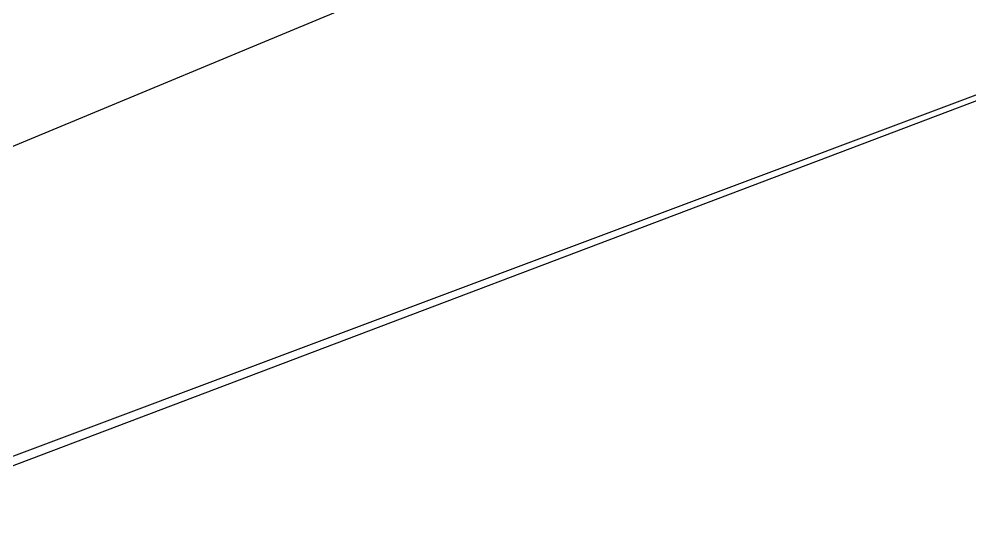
# Model space of a CAD drawing. Header units: inches. Extents: x 653559 to 669309, y 7245317 to 7256454.
# Drawn here: x 656177.97 to 656227.85, y 7252993.52 to 7253020.1 of the extents above; entities that cross this region are included whole.
import ezdxf

# ---------------------------------------------------------------- set-up
doc = ezdxf.new("R2010")
doc.units = ezdxf.units.IN
doc.header["$MEASUREMENT"] = 0
for name, color, linetype in [('Agricola', 3, 'Continuous'), ('Alambrados', 7, 'Continuous'), ('Reserva', 92, 'Continuous')]:
    doc.layers.add(name, color=color, linetype=linetype)

msp = doc.modelspace()

# ---------------------------------------------------------------- linework, layer by layer
at = {"layer": 'Agricola', "transparency": 33554613}
msp.add_lwpolyline([(657023.131, 7252801.866), (656725.077, 7252857.031), (656723.132, 7252858.277), (656721.432, 7252859.841), (656720.028, 7252861.675), (656718.963, 7252863.725), (656718.269, 7252865.928), (656717.967, 7252868.218), (656718.066, 7252870.525), (656731.03, 7252975.83), (656730.162, 7252979.585), (656728.701, 7252983.151), (656726.685, 7252986.436), (656724.166, 7252989.353), (656721.21, 7252991.827), (656717.895, 7252993.793), (656714.306, 7252995.199), (656710.538, 7252996.009), (656706.689, 7252996.203), (656307.395, 7253045.799), (655988.307, 7252926.207), (655691.973, 7252506.048), (655501.741, 7252297.309)], dxfattribs=at)
at = {"layer": 'Alambrados', "transparency": 33554613}
msp.add_lwpolyline([(655496.003, 7252292.195), (655683.615, 7252502.461), (655725.816, 7252558.156), (655891.445, 7252794.562), (655982.224, 7252922.7), (656307.395, 7253045.799), (656333.856, 7253046.207), (656509.434, 7253025.252), (656737.24, 7252997.312), (656724.223, 7252874.281), (656735.653, 7252856.818), (657017.594, 7252806.494), (657202.379, 7252825.386), (657221.27, 7252876.186), (657298.022, 7253020.845), (657524.893, 7253027.898), (657802.363, 7253035.889), (657857.925, 7253038.997), (657842.791, 7253223.095), (657831.106, 7253357.42), (657803.286, 7253702.371)], dxfattribs=at)
at = {"layer": 'Reserva', "transparency": 33554613}
msp.add_polyline3d([(655490.126, 7252367.323, 0), (655506.927, 7252407.01, 0), (655513.277, 7252453.577, 0), (655534.444, 7252476.86, 0), (655572.544, 7252487.444, 0), (655595.827, 7252514.96, 0), (655621.227, 7252578.461, 0), (655657.21, 7252637.727, 0), (655705.894, 7252671.594, 0), (655752.461, 7252701.227, 0), (655809.611, 7252760.494, 0), (655826.544, 7252823.994, 0), (655849.827, 7252881.144, 0), (655885.811, 7252927.711, 0), (655955.661, 7252967.928, 0), (656040.328, 7253016.611, 0), (656146.161, 7253044.128, 0), (656181.086, 7253043.07, 0), (656198.02, 7253032.486, 0), (656197.899, 7253021.839, 0), (656026.893, 7252950.803, 0), (655987.205, 7252933.34, 0), (655682.008, 7252508.683, 0), (655510.293, 7252341.995, 0)], dxfattribs=at)

doc.saveas('drawing.dxf')
